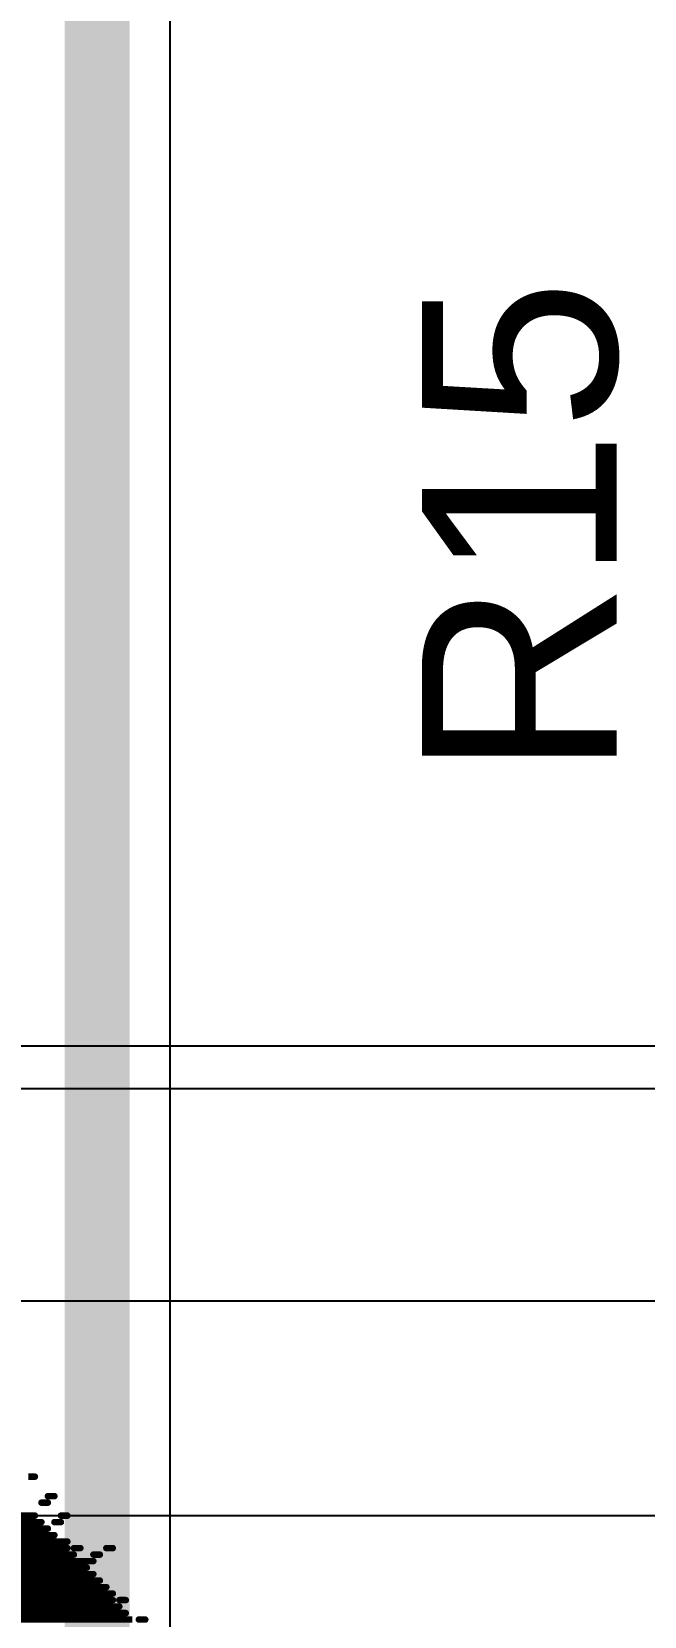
# Model space of a CAD drawing. Header units: inches. Extents: x -5 to 247, y -53 to 67.
# Drawn here: x 38.02 to 40.42, y -12.56 to -6.36 of the extents above; entities that cross this region are included whole.
import ezdxf

# ---------------------------------------------------------------- set-up
doc = ezdxf.new("R2010")
doc.units = ezdxf.units.IN
for name, color, linetype in [('Board Outline', 216, 'Continuous'), ('Bottom Layer', 5, 'Continuous'), ('Bottom Overlay', 54, 'Continuous'), ('Top Layer', 1, 'Continuous'), ('Top Overlay', 2, 'Continuous')]:
    doc.layers.add(name, color=color, linetype=linetype)
doc.styles.add('Arial', font='', dxfattribs={"height": 0.2})
doc.styles.get('Arial').set_extended_font_data('Arial')

msp = doc.modelspace()

# ---------------------------------------------------------------- linework, layer by layer
at = {"layer": 'Board Outline'}
msp.add_lwpolyline([(49.772, 6.3476, 0.254, 0.254, -0.6504), (32.1175, -53.0547, 0.254, 0.254, 0)], format="xyseb", dxfattribs=at)
at = {"layer": 'Bottom Layer'}
msp.add_line((38.5627, -18.9707), (38.5627, 1.2707), dxfattribs=at)
msp.add_lwpolyline([(38.2778, -18.9707, 0.254, 0.254, 0), (38.2778, 1.6256, 0.254, 0.254, 0)], format="xyseb", dxfattribs=at)
at = {"layer": 'Bottom Overlay'}
for points in [[(38.0087, -12.0154, 0.0254, 0.0254, 0), (38.0341, -12.0154, 0.0254, 0.0254, 0)], [(38.0849, -12.0916, 0.0254, 0.0254, 0), (38.1103, -12.0916, 0.0254, 0.0254, 0)], [(38.0595, -12.117, 0.0254, 0.0254, 0), (38.0849, -12.117, 0.0254, 0.0254, 0)], [(37.1959, -12.1678, 0.0254, 0.0254, 0), (38.0341, -12.1678, 0.0254, 0.0254, 0)], [(37.2213, -12.1932, 0.0254, 0.0254, 0), (38.0595, -12.1932, 0.0254, 0.0254, 0)], [(37.2467, -12.2186, 0.0254, 0.0254, 0), (38.0849, -12.2186, 0.0254, 0.0254, 0)], [(38.1103, -12.1932, 0.0254, 0.0254, 0), (38.1357, -12.1932, 0.0254, 0.0254, 0)], [(38.1357, -12.1678, 0.0254, 0.0254, 0), (38.1611, -12.1678, 0.0254, 0.0254, 0)], [(37.2721, -12.244, 0.0254, 0.0254, 0), (38.1103, -12.244, 0.0254, 0.0254, 0)], [(37.3229, -12.2694, 0.0254, 0.0254, 0), (38.1611, -12.2694, 0.0254, 0.0254, 0)], [(37.3483, -12.2948, 0.0254, 0.0254, 0), (38.1611, -12.2948, 0.0254, 0.0254, 0)], [(37.3991, -12.3202, 0.0254, 0.0254, 0), (38.1865, -12.3202, 0.0254, 0.0254, 0)], [(37.4245, -12.3456, 0.0254, 0.0254, 0), (38.2627, -12.3456, 0.0254, 0.0254, 0)], [(38.1865, -12.2948, 0.0254, 0.0254, 0), (38.2119, -12.2948, 0.0254, 0.0254, 0)], [(38.2627, -12.3202, 0.0254, 0.0254, 0), (38.2881, -12.3202, 0.0254, 0.0254, 0)], [(38.3135, -12.2948, 0.0254, 0.0254, 0), (38.3389, -12.2948, 0.0254, 0.0254, 0)], [(37.4499, -12.371, 0.0254, 0.0254, 0), (38.2373, -12.371, 0.0254, 0.0254, 0)], [(37.4753, -12.3964, 0.0254, 0.0254, 0), (38.2627, -12.3964, 0.0254, 0.0254, 0)], [(37.4753, -12.4218, 0.0254, 0.0254, 0), (38.2881, -12.4218, 0.0254, 0.0254, 0)], [(37.5515, -12.4472, 0.0254, 0.0254, 0), (38.3135, -12.4472, 0.0254, 0.0254, 0)], [(37.5769, -12.4726, 0.0254, 0.0254, 0), (38.3389, -12.4726, 0.0254, 0.0254, 0)], [(37.5769, -12.498, 0.0254, 0.0254, 0), (38.3389, -12.498, 0.0254, 0.0254, 0)], [(37.6277, -12.5234, 0.0254, 0.0254, 0), (38.3643, -12.5234, 0.0254, 0.0254, 0)], [(38.3643, -12.498, 0.0254, 0.0254, 0), (38.3897, -12.498, 0.0254, 0.0254, 0)], [(37.6531, -12.5488, 0.0254, 0.0254, 0), (38.3897, -12.5488, 0.0254, 0.0254, 0)], [(37.6785, -12.5742, 0.0254, 0.0254, 0), (38.4151, -12.5742, 0.0254, 0.0254, 0)], [(38.4405, -12.5742, 0.0254, 0.0254, 0), (38.4659, -12.5742, 0.0254, 0.0254, 0)]]:
    msp.add_lwpolyline(points, format="xyseb", dxfattribs=at)
for points in [[(38.0277, -12.0154, 0.0127, 0.0127, 1), (38.0404, -12.0154, 0.0127, 0.0127, 1)], [(38.0785, -12.0916, 0.0127, 0.0127, 1), (38.0912, -12.0916, 0.0127, 0.0127, 1)], [(38.1039, -12.0916, 0.0127, 0.0127, 1), (38.1166, -12.0916, 0.0127, 0.0127, 1)], [(38.0531, -12.117, 0.0127, 0.0127, 1), (38.0658, -12.117, 0.0127, 0.0127, 1)], [(38.0785, -12.117, 0.0127, 0.0127, 1), (38.0912, -12.117, 0.0127, 0.0127, 1)], [(38.0277, -12.1678, 0.0127, 0.0127, 1), (38.0404, -12.1678, 0.0127, 0.0127, 1)], [(38.0531, -12.1932, 0.0127, 0.0127, 1), (38.0658, -12.1932, 0.0127, 0.0127, 1)], [(38.0785, -12.2186, 0.0127, 0.0127, 1), (38.0912, -12.2186, 0.0127, 0.0127, 1)], [(38.1039, -12.1932, 0.0127, 0.0127, 1), (38.1166, -12.1932, 0.0127, 0.0127, 1)], [(38.1293, -12.1678, 0.0127, 0.0127, 1), (38.142, -12.1678, 0.0127, 0.0127, 1)], [(38.1293, -12.1932, 0.0127, 0.0127, 1), (38.142, -12.1932, 0.0127, 0.0127, 1)], [(38.1547, -12.1678, 0.0127, 0.0127, 1), (38.1674, -12.1678, 0.0127, 0.0127, 1)], [(38.1039, -12.244, 0.0127, 0.0127, 1), (38.1166, -12.244, 0.0127, 0.0127, 1)], [(38.1547, -12.2694, 0.0127, 0.0127, 1), (38.1674, -12.2694, 0.0127, 0.0127, 1)], [(38.1547, -12.2948, 0.0127, 0.0127, 1), (38.1674, -12.2948, 0.0127, 0.0127, 1)], [(38.1801, -12.2948, 0.0127, 0.0127, 1), (38.1928, -12.2948, 0.0127, 0.0127, 1)], [(38.1801, -12.3202, 0.0127, 0.0127, 1), (38.1928, -12.3202, 0.0127, 0.0127, 1)], [(38.2055, -12.2948, 0.0127, 0.0127, 1), (38.2182, -12.2948, 0.0127, 0.0127, 1)], [(38.2563, -12.3202, 0.0127, 0.0127, 1), (38.269, -12.3202, 0.0127, 0.0127, 1)], [(38.2563, -12.3456, 0.0127, 0.0127, 1), (38.269, -12.3456, 0.0127, 0.0127, 1)], [(38.2817, -12.3202, 0.0127, 0.0127, 1), (38.2944, -12.3202, 0.0127, 0.0127, 1)], [(38.3071, -12.2948, 0.0127, 0.0127, 1), (38.3198, -12.2948, 0.0127, 0.0127, 1)], [(38.3325, -12.2948, 0.0127, 0.0127, 1), (38.3452, -12.2948, 0.0127, 0.0127, 1)], [(38.2309, -12.371, 0.0127, 0.0127, 1), (38.2436, -12.371, 0.0127, 0.0127, 1)], [(38.2563, -12.3964, 0.0127, 0.0127, 1), (38.269, -12.3964, 0.0127, 0.0127, 1)], [(38.2817, -12.4218, 0.0127, 0.0127, 1), (38.2944, -12.4218, 0.0127, 0.0127, 1)], [(38.3071, -12.4472, 0.0127, 0.0127, 1), (38.3198, -12.4472, 0.0127, 0.0127, 1)], [(38.3325, -12.4726, 0.0127, 0.0127, 1), (38.3452, -12.4726, 0.0127, 0.0127, 1)], [(38.3325, -12.498, 0.0127, 0.0127, 1), (38.3452, -12.498, 0.0127, 0.0127, 1)], [(38.3579, -12.498, 0.0127, 0.0127, 1), (38.3706, -12.498, 0.0127, 0.0127, 1)], [(38.3579, -12.5234, 0.0127, 0.0127, 1), (38.3706, -12.5234, 0.0127, 0.0127, 1)], [(38.3833, -12.498, 0.0127, 0.0127, 1), (38.396, -12.498, 0.0127, 0.0127, 1)], [(38.3833, -12.5488, 0.0127, 0.0127, 1), (38.396, -12.5488, 0.0127, 0.0127, 1)], [(38.4341, -12.5742, 0.0127, 0.0127, 1), (38.4468, -12.5742, 0.0127, 0.0127, 1)], [(38.4595, -12.5742, 0.0127, 0.0127, 1), (38.4722, -12.5742, 0.0127, 0.0127, 1)]]:
    msp.add_lwpolyline(points, format="xyseb", close=True, dxfattribs=at)
at = {"layer": 'Top Layer'}
for p, q in [((40.602, -10.3316), (36.6805, -10.3316)), ((36.4822, -10.4966), (40.767, -10.4966)), ((45.4956, -11.3284), (36.6908, -11.3284)), ((36.659, -12.1666), (45.4956, -12.1666))]:
    msp.add_line(p, q, dxfattribs=at)

# ---------------------------------------------------------------- texts
at = {"layer": 'Top Overlay', "style": 'Arial'}
msp.add_text('R15', height=0.762, rotation=90, dxfattribs=at).set_placement((40.3097, -9.2834))

doc.saveas('drawing.dxf')
